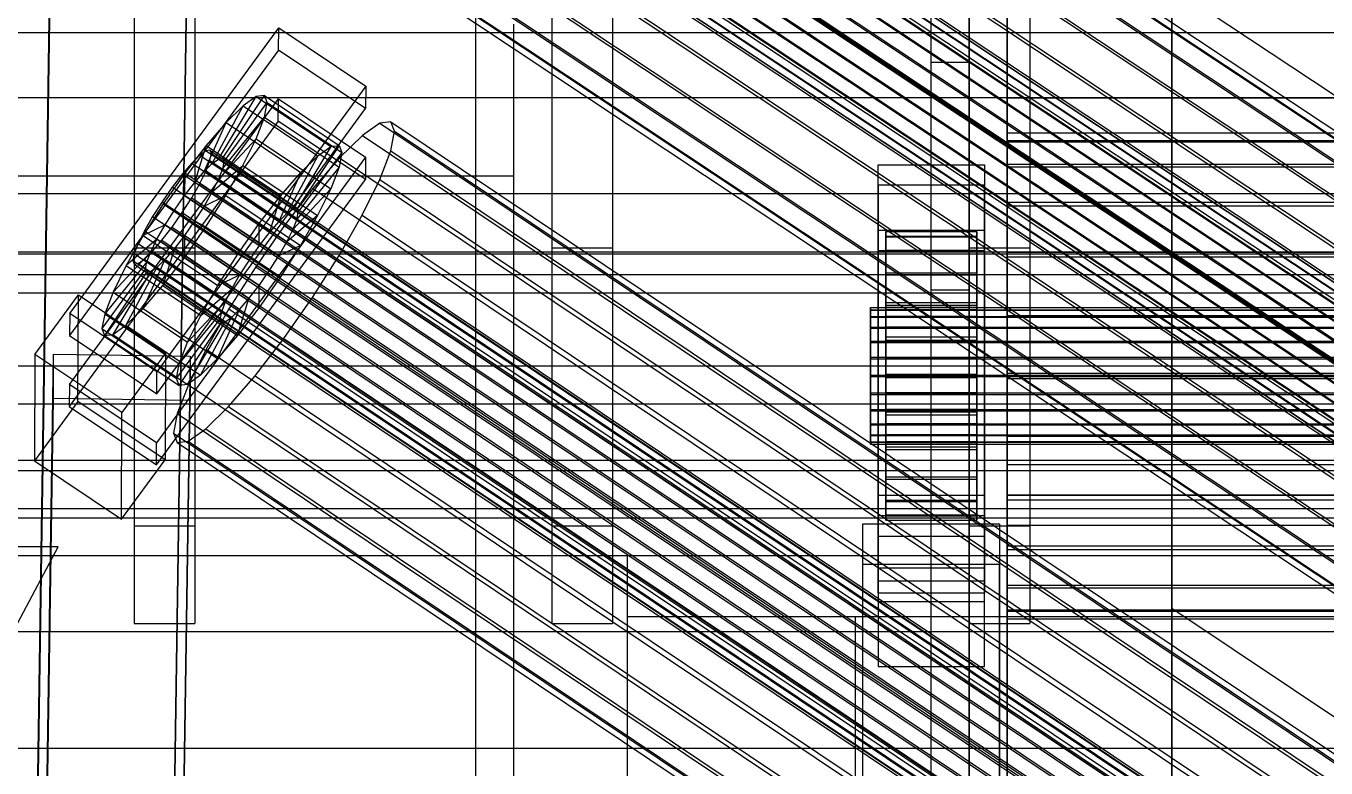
# Model space of a CAD drawing. Header units: millimetres. Extents: x -191664 to 191490, y -197311 to 10263.
# Drawn here: x -379.3 to -208, y -30778 to -30680.3 of the extents above; entities that cross this region are included whole.
import ezdxf

# ---------------------------------------------------------------- set-up
doc = ezdxf.new("R2010")
doc.units = ezdxf.units.MM
for name, color, linetype, lineweight in [('COTAS_USUARIO', 1, 'Continuous', 0), ('frontal_briquetadora', 7, 'Continuous', 0), ('frontal_C01', 7, 'Continuous', 0), ('frontal_C02', 7, 'Continuous', 0), ('frontal_C03', 7, 'Continuous', 0), ('frontal_C05', 7, 'Continuous', 0), ('frontal_C05-C03', 7, 'Continuous', 0), ('frontal_mezcladora', 7, 'Continuous', 0), ('frontal_secador', 7, 'Continuous', 0)]:
    doc.layers.add(name, color=color, linetype=linetype, lineweight=lineweight)
doc.dimstyles.new('PLANTA_100', dxfattribs={"dimtxt": 250, "dimasz": 150, "dimexe": 150, "dimexo": 80, "dimgap": 100, "dimtad": 1, "dimtih": 1, "dimtoh": 1, "dimdec": 1, "dimdsep": 46, "dimcen": 0.09, "dimclrd": 1, "dimclre": 1, "dimclrt": 1, "dimadec": 0, "dimazin": 0, "dimtfac": 1, "dimtdec": 4, "dimtofl": 0, "dimtmove": 0, "dimatfit": 3, "dimfxl": 1, "dimtolj": 1, "dimtzin": 0, "dimarcsym": 0})

# ---------------------------------------------------------------- blocks, each defined once
blk = doc.blocks.new('*D108')
at = {"layer": 'COTAS_USUARIO', "color": 1, "lineweight": -2, "transparency": 16777216}
for p, q in [((-80, -30400), (-1350, -30400)), ((-1200, -31850), (-1200, -30550)), ((-80, -32000), (-1350, -32000))]:
    blk.add_line(p, q, dxfattribs=at)
at = {"layer": 'COTAS_USUARIO', "color": 1, "transparency": 16777216}
for points in [[(-1225, -30550), (-1175, -30550), (-1200, -30400)], [(-1225, -31850), (-1175, -31850), (-1200, -32000)]]:
    blk.add_solid(points, dxfattribs=at)
at = {"layer": 'Defpoints', "color": 0, "transparency": 16777216}
for p in [(-1200, -30400), (0, -30400), (0, -32000)]:
    blk.add_point(p, dxfattribs=at)
blk = doc.blocks.new('*D109')
at = {"layer": 'COTAS_USUARIO', "color": 1, "lineweight": -2, "transparency": 16777216}
for p, q in [((-80, -28700), (-1350, -28700)), ((-1200, -31850), (-1200, -28850)), ((-80, -32000), (-1350, -32000))]:
    blk.add_line(p, q, dxfattribs=at)
at = {"layer": 'COTAS_USUARIO', "color": 1, "transparency": 16777216}
for points in [[(-1225, -28850), (-1175, -28850), (-1200, -28700)], [(-1225, -31850), (-1175, -31850), (-1200, -32000)]]:
    blk.add_solid(points, dxfattribs=at)
at = {"layer": 'Defpoints', "color": 0, "transparency": 16777216}
for p in [(-1200, -28700), (0, -28700), (0, -32000)]:
    blk.add_point(p, dxfattribs=at)
blk = doc.blocks.new('*D110')
at = {"layer": 'COTAS_USUARIO', "color": 1, "lineweight": -2, "transparency": 16777216}
for p, q in [((-80, -30350), (-1350, -30350)), ((-1200, -31850), (-1200, -30500)), ((-80, -32000), (-1350, -32000))]:
    blk.add_line(p, q, dxfattribs=at)
at = {"layer": 'COTAS_USUARIO', "color": 1, "transparency": 16777216}
for points in [[(-1225, -30500), (-1175, -30500), (-1200, -30350)], [(-1225, -31850), (-1175, -31850), (-1200, -32000)]]:
    blk.add_solid(points, dxfattribs=at)
at = {"layer": 'Defpoints', "color": 0, "transparency": 16777216}
for p in [(-1200, -30350), (0, -30350), (0, -32000)]:
    blk.add_point(p, dxfattribs=at)
blk = doc.blocks.new('*D111')
at = {"layer": 'COTAS_USUARIO', "color": 1, "lineweight": -2, "transparency": 16777216}
for p, q in [((-80, -27700), (-1350, -27700)), ((-1200, -31850), (-1200, -27850)), ((-80, -32000), (-1350, -32000))]:
    blk.add_line(p, q, dxfattribs=at)
at = {"layer": 'COTAS_USUARIO', "color": 1, "transparency": 16777216}
for points in [[(-1225, -27850), (-1175, -27850), (-1200, -27700)], [(-1225, -31850), (-1175, -31850), (-1200, -32000)]]:
    blk.add_solid(points, dxfattribs=at)
at = {"layer": 'Defpoints', "color": 0, "transparency": 16777216}
for p in [(-1200, -27700), (0, -27700), (0, -32000)]:
    blk.add_point(p, dxfattribs=at)
blk = doc.blocks.new('*D121')
at = {"layer": 'COTAS_USUARIO', "color": 1, "lineweight": -2, "transparency": 16777216}
for p, q in [((-80, -29000), (-1350, -29000)), ((-1200, -31850), (-1200, -29150)), ((-80, -32000), (-1350, -32000))]:
    blk.add_line(p, q, dxfattribs=at)
at = {"layer": 'COTAS_USUARIO', "color": 1, "transparency": 16777216}
for points in [[(-1225, -29150), (-1175, -29150), (-1200, -29000)], [(-1225, -31850), (-1175, -31850), (-1200, -32000)]]:
    blk.add_solid(points, dxfattribs=at)
at = {"layer": 'Defpoints', "color": 0, "transparency": 16777216}
for p in [(-1200, -29000), (0, -29000), (0, -32000)]:
    blk.add_point(p, dxfattribs=at)

msp = doc.modelspace()

# ---------------------------------------------------------------- linework, layer by layer
at = {"layer": 'frontal_briquetadora', "color": 251, "true_color": 0x53616b}
for p, q in [((-315, -30700), (-315, -30680)), ((-260, -30685), (-260, -30680)), ((-255, -30685), (-255, -30680)), ((-260, -30685), (-255, -30685)), ((-260, -30715), (-260, -30685)), ((-255, -30715), (-255, -30685)), ((-430, -30700), (-315, -30700)), ((-315, -30710), (-315, -30700)), ((-430, -30710), (-315, -30710)), ((-315, -30750), (-315, -30710)), ((-315, -31000), (-315, -30710)), ((-260, -30715), (-255, -30715)), ((-1330, -30750), (340, -30750)), ((-430, -30750), (-315, -30750)), ((-1330, -30760), (340, -30760))]:
    msp.add_line(p, q, dxfattribs=at)
at = {"layer": 'frontal_C01', "color": 251, "true_color": 0x586d65}
for p, q in [((-250, -28680.37), (-250, -31735.76)), ((-250, -31740.5), (-250, -28685.1))]:
    msp.add_line(p, q, dxfattribs=at)
at = {"layer": 'frontal_C01', "color": 139, "true_color": 0x345e4e}
for p, q in [((-228.3, -30680.88), (-228.3, -30368.7)), ((-130, -30740.44), (-228.3, -30675.19)), ((-228.3, -30675.19), (-228.3, -30987.38)), ((-228.3, -30675.19), (-228.3, -30680.88)), ((-228.3, -30993.07), (-228.3, -30680.88)), ((-228.3, -30680.88), (-130, -30746.13))]:
    msp.add_line(p, q, dxfattribs=at)
at = {"layer": 'frontal_C01', "color": 252, "true_color": 0x83939a}
for p, q in [((-332.63, -30611.51), (-148.32, -30733.84)), ((-331.18, -30611.5), (-146.87, -30733.84)), ((-334.94, -30612.96), (-150.63, -30735.29)), ((-330.69, -30612.94), (-146.38, -30735.27)), ((-337.95, -30615.75), (-153.64, -30738.08)), ((-331.2, -30615.71), (-146.89, -30738.04)), ((-341.46, -30619.69), (-157.15, -30742.02)), ((-332.66, -30619.64), (-148.35, -30741.97)), ((-160.92, -30746.84), (-345.23, -30624.51)), ((-334.98, -30624.46), (-150.67, -30746.79)), ((-349, -30629.89), (-164.69, -30752.22)), ((-338, -30629.83), (-153.69, -30752.16)), ((-352.52, -30635.45), (-168.21, -30757.78)), ((-341.52, -30635.4), (-157.21, -30757.73)), ((-355.54, -30640.83), (-171.23, -30763.16)), ((-345.29, -30640.78), (-160.98, -30763.11)), ((-357.86, -30645.64), (-173.55, -30767.97)), ((-349.06, -30645.6), (-164.75, -30767.93)), ((-359.33, -30649.57), (-175.02, -30771.9)), ((-352.57, -30649.54), (-168.26, -30771.87)), ((-359.83, -30652.35), (-175.52, -30774.68)), ((-355.58, -30652.33), (-171.28, -30774.66)), ((-359.34, -30653.78), (-175.03, -30776.11)), ((-357.89, -30653.77), (-173.58, -30776.11))]:
    msp.add_line(p, q, dxfattribs=at)
at = {"layer": 'frontal_C01', "color": 9, "true_color": 0xbac6cb}
for p, q in [((-355.53, -30615.37), (-141.73, -30757.27)), ((-355.02, -30615.37), (-141.22, -30757.27)), ((-357.42, -30616.87), (-143.62, -30758.77)), ((-356.35, -30615.88), (-142.55, -30757.79)), ((-355.02, -30616.86), (-141.22, -30758.76)), ((-354.84, -30615.87), (-141.04, -30757.78)), ((-358.66, -30618.27), (-144.86, -30760.17)), ((-355.54, -30618.25), (-141.74, -30760.15)), ((-146.2, -30761.88), (-360, -30619.97)), ((-356.36, -30619.96), (-142.56, -30761.86)), ((-361.33, -30621.88), (-147.53, -30763.78)), ((-357.43, -30621.86), (-143.64, -30763.76)), ((-362.58, -30623.85), (-148.78, -30765.76)), ((-358.68, -30623.83), (-144.88, -30765.74)), ((-363.65, -30625.76), (-149.85, -30767.66)), ((-360.02, -30625.74), (-146.22, -30767.64)), ((-364.99, -30628.85), (-151.19, -30770.76)), ((-364.47, -30627.46), (-150.67, -30769.37)), ((-362.6, -30628.84), (-148.8, -30770.75)), ((-361.35, -30627.45), (-147.55, -30769.35)), ((-365.17, -30629.84), (-151.37, -30771.74)), ((-364.99, -30630.35), (-151.2, -30772.25)), ((-364.48, -30630.34), (-150.68, -30772.25)), ((-363.66, -30629.83), (-149.86, -30771.74))]:
    msp.add_line(p, q, dxfattribs=at)
at = {"layer": 'frontal_C01', "color": 139, "true_color": 0x354b57}
for p, q in [((-378.51, -30833.67), (-375.64, -30641.73)), ((-357.65, -30641.97), (-360.51, -30833.92)), ((-378.51, -30840.08), (-375.64, -30648.13)), ((-360.51, -30840.32), (-357.65, -30648.37))]:
    msp.add_line(p, q, dxfattribs=at)
at = {"layer": 'frontal_C02', "color": 251, "true_color": 0x586d65}
for p, q in [((-250, -28976.99), (-250, -31767.54)), ((-250, -31772.31), (-250, -28981.77))]:
    msp.add_line(p, q, dxfattribs=at)
at = {"layer": 'frontal_C02', "color": 139, "true_color": 0x345e4e}
for p, q in [((-228.3, -30472.12), (-228.3, -30756.94)), ((-228.3, -30762.68), (-228.3, -30477.86)), ((-130, -30822.8), (-228.3, -30756.94)), ((-228.3, -30756.94), (-228.3, -31041.76)), ((-228.3, -30756.94), (-228.3, -30762.68)), ((-228.3, -31047.5), (-228.3, -30762.68)), ((-228.3, -30762.68), (-130, -30828.54))]:
    msp.add_line(p, q, dxfattribs=at)
at = {"layer": 'frontal_C02', "color": 139, "true_color": 0x354b57}
for p, q in [((-373.5, -30718.1), (-345.97, -30680.5)), ((-345.98, -30683.43), (-345.97, -30680.5)), ((-345.97, -30680.5), (-334.5, -30688.19)), ((-345.98, -30683.43), (-373.51, -30721.02)), ((-334.51, -30691.11), (-345.98, -30683.43)), ((-334.5, -30688.19), (-362.03, -30725.78)), ((-334.5, -30688.19), (-334.51, -30691.11)), ((-373.54, -30727.45), (-346.01, -30689.86)), ((-346.02, -30692.78), (-346.01, -30689.86)), ((-346.01, -30689.86), (-334.54, -30697.54)), ((-362.04, -30728.7), (-334.51, -30691.11)), ((-346.02, -30692.78), (-373.55, -30730.37)), ((-334.55, -30700.46), (-346.02, -30692.78)), ((-334.54, -30697.54), (-362.07, -30735.13)), ((-334.54, -30697.54), (-334.55, -30700.46)), ((-362.08, -30738.06), (-334.55, -30700.46)), ((-378.09, -30723.49), (-372.35, -30715.65)), ((-372.41, -30729.68), (-372.35, -30715.65)), ((-372.35, -30715.65), (-360.88, -30723.34)), ((-373.5, -30718.1), (-373.51, -30721.02)), ((-362.03, -30725.78), (-373.5, -30718.1)), ((-373.51, -30721.02), (-362.04, -30728.7)), ((-378.51, -30917.23), (-375.64, -30723.47)), ((-378.09, -30723.49), (-378.14, -30737.51)), ((-366.62, -30731.17), (-378.09, -30723.49)), ((-375.64, -30729.31), (-375.64, -30723.47)), ((-375.64, -30723.47), (-357.65, -30723.71)), ((-360.88, -30723.34), (-366.62, -30731.17)), ((-360.88, -30723.34), (-360.94, -30737.37)), ((-357.65, -30723.71), (-360.51, -30917.48)), ((-357.65, -30723.71), (-357.65, -30729.55)), ((-362.04, -30728.7), (-362.03, -30725.78)), ((-373.54, -30727.45), (-373.55, -30730.37)), ((-362.07, -30735.13), (-373.54, -30727.45)), ((-378.51, -30923.08), (-375.64, -30729.31)), ((-372.41, -30729.68), (-378.14, -30737.51)), ((-357.65, -30729.55), (-375.64, -30729.31)), ((-360.94, -30737.37), (-372.41, -30729.68)), ((-360.51, -30923.32), (-357.65, -30729.55)), ((-373.55, -30730.37), (-362.08, -30738.06)), ((-366.68, -30745.2), (-366.62, -30731.17)), ((-362.08, -30738.06), (-362.07, -30735.13)), ((-378.14, -30737.51), (-366.68, -30745.2)), ((-366.68, -30745.2), (-360.94, -30737.37))]:
    msp.add_line(p, q, dxfattribs=at)
at = {"layer": 'frontal_C02', "color": 155, "true_color": 0x617580}
for p, q in [((-354.71, -30698.36), (-350.65, -30690.75)), ((-353.89, -30697.78), (-348.92, -30689.54)), ((-353.38, -30697.71), (-347.84, -30689.39)), ((-353.21, -30698.16), (-347.47, -30690.32)), ((-350.65, -30690.75), (-352.9, -30692.95)), ((-348.92, -30689.54), (-350.65, -30690.75)), ((-350.65, -30690.75), (-340.82, -30697.34)), ((-347.84, -30689.39), (-348.92, -30689.54)), ((-348.92, -30689.54), (-339.09, -30696.13)), ((-347.85, -30692.27), (-347.47, -30690.32)), ((-347.84, -30689.39), (-338.01, -30695.98)), ((-347.47, -30690.32), (-347.84, -30689.39)), ((-347.47, -30690.32), (-337.64, -30696.91)), ((-353.38, -30699.08), (-347.85, -30692.27)), ((-348.94, -30695.09), (-347.85, -30692.27)), ((-347.85, -30692.27), (-338.02, -30698.85)), ((-355.78, -30699.4), (-352.9, -30692.95)), ((-352.9, -30692.95), (-355.53, -30695.99)), ((-352.9, -30692.95), (-343.07, -30699.54)), ((-353.9, -30700.41), (-348.94, -30695.09)), ((-350.68, -30698.61), (-348.94, -30695.09)), ((-348.94, -30695.09), (-339.11, -30701.68)), ((-355.53, -30695.99), (-358.34, -30699.65)), ((-357.02, -30700.84), (-355.53, -30695.99)), ((-355.53, -30695.99), (-345.7, -30702.57)), ((-340.82, -30697.34), (-344.88, -30704.95)), ((-339.09, -30696.13), (-344.06, -30704.37)), ((-338.01, -30695.98), (-343.55, -30704.3)), ((-337.64, -30696.91), (-343.38, -30704.74)), ((-343.07, -30699.54), (-340.82, -30697.34)), ((-340.82, -30697.34), (-339.09, -30696.13)), ((-339.09, -30696.13), (-338.01, -30695.98)), ((-337.64, -30696.91), (-338.02, -30698.85)), ((-338.01, -30695.98), (-337.64, -30696.91)), ((-355.78, -30699.4), (-354.71, -30698.36)), ((-354.72, -30702.08), (-350.68, -30698.61)), ((-354.71, -30698.36), (-353.89, -30697.78)), ((-344.88, -30704.95), (-354.71, -30698.36)), ((-353.38, -30699.08), (-353.9, -30700.41)), ((-353.89, -30697.78), (-353.38, -30697.71)), ((-344.06, -30704.37), (-353.89, -30697.78)), ((-343.55, -30704.3), (-353.38, -30697.71)), ((-353.38, -30697.71), (-353.21, -30698.16)), ((-353.21, -30698.16), (-353.38, -30699.08)), ((-343.55, -30705.66), (-353.38, -30699.08)), ((-343.38, -30704.74), (-353.21, -30698.16)), ((-352.94, -30702.57), (-350.68, -30698.61)), ((-350.68, -30698.61), (-340.85, -30705.19)), ((-338.02, -30698.85), (-343.55, -30705.66)), ((-338.02, -30698.85), (-339.11, -30701.68)), ((-358.34, -30699.65), (-361.17, -30703.69)), ((-358.34, -30699.65), (-358.36, -30702.57)), ((-358.36, -30702.57), (-357.02, -30700.84)), ((-348.52, -30706.24), (-358.34, -30699.65)), ((-357.02, -30700.84), (-355.78, -30699.4)), ((-347.19, -30707.42), (-357.02, -30700.84)), ((-345.95, -30705.99), (-355.78, -30699.4)), ((-353.9, -30700.41), (-354.72, -30702.08)), ((-344.07, -30707), (-353.9, -30700.41)), ((-343.07, -30699.54), (-345.95, -30705.99)), ((-345.7, -30702.57), (-343.07, -30699.54)), ((-359.69, -30704.49), (-358.36, -30702.57)), ((-358.36, -30702.57), (-348.53, -30709.16)), ((-354.72, -30702.08), (-355.8, -30703.96)), ((-355.8, -30703.96), (-352.94, -30702.57)), ((-355.57, -30706.72), (-352.94, -30702.57)), ((-344.9, -30708.67), (-354.72, -30702.08)), ((-352.94, -30702.57), (-343.11, -30709.16)), ((-348.52, -30706.24), (-345.7, -30702.57)), ((-345.7, -30702.57), (-347.19, -30707.42)), ((-339.11, -30701.68), (-344.07, -30707)), ((-339.11, -30701.68), (-340.85, -30705.19)), ((-361.17, -30703.69), (-363.8, -30707.83)), ((-359.69, -30704.49), (-361.17, -30703.69)), ((-361.17, -30703.69), (-351.34, -30710.28)), ((-355.8, -30703.96), (-357.04, -30705.92)), ((-345.97, -30710.54), (-355.8, -30703.96)), ((-344.06, -30704.37), (-344.88, -30704.95)), ((-343.55, -30704.3), (-344.06, -30704.37)), ((-343.38, -30704.74), (-343.55, -30704.3)), ((-360.94, -30706.45), (-359.69, -30704.49)), ((-349.86, -30711.07), (-359.69, -30704.49)), ((-357.04, -30705.92), (-358.38, -30707.83)), ((-357.04, -30705.92), (-355.57, -30706.72)), ((-347.21, -30712.51), (-357.04, -30705.92)), ((-345.95, -30705.99), (-347.19, -30707.42)), ((-344.88, -30704.95), (-345.95, -30705.99)), ((-340.85, -30705.19), (-344.9, -30708.67)), ((-344.07, -30707), (-343.55, -30705.66)), ((-343.55, -30705.66), (-343.38, -30704.74)), ((-340.85, -30705.19), (-343.11, -30709.16)), ((-363.8, -30707.83), (-366.06, -30711.8)), ((-360.94, -30706.45), (-363.8, -30707.83)), ((-363.8, -30707.83), (-353.97, -30714.42)), ((-362.01, -30708.33), (-360.94, -30706.45)), ((-351.11, -30713.04), (-360.94, -30706.45)), ((-358.38, -30707.83), (-359.71, -30709.57)), ((-358.39, -30710.76), (-355.57, -30706.72)), ((-358.38, -30707.83), (-358.39, -30710.76)), ((-348.55, -30714.42), (-358.38, -30707.83)), ((-355.57, -30706.72), (-345.74, -30713.3)), ((-351.34, -30710.28), (-348.52, -30706.24)), ((-348.53, -30709.16), (-348.52, -30706.24)), ((-347.19, -30707.42), (-348.53, -30709.16)), ((-344.9, -30708.67), (-344.07, -30707)), ((-362.01, -30708.33), (-366.06, -30711.8)), ((-362.83, -30709.99), (-362.01, -30708.33)), ((-352.18, -30714.91), (-362.01, -30708.33)), ((-359.71, -30709.57), (-361.21, -30714.42)), ((-359.71, -30709.57), (-360.96, -30711.01)), ((-349.88, -30716.15), (-359.71, -30709.57)), ((-348.53, -30709.16), (-349.86, -30711.07)), ((-345.97, -30710.54), (-344.9, -30708.67)), ((-343.11, -30709.16), (-345.97, -30710.54)), ((-343.11, -30709.16), (-345.74, -30713.3)), ((-362.83, -30709.99), (-367.79, -30715.31)), ((-360.96, -30711.01), (-363.84, -30717.45)), ((-363.35, -30711.33), (-362.83, -30709.99)), ((-353, -30716.58), (-362.83, -30709.99)), ((-360.96, -30711.01), (-362.03, -30712.05)), ((-361.21, -30714.42), (-358.39, -30710.76)), ((-351.13, -30717.59), (-360.96, -30711.01)), ((-358.39, -30710.76), (-348.56, -30717.34)), ((-353.97, -30714.42), (-351.34, -30710.28)), ((-351.34, -30710.28), (-349.86, -30711.07)), ((-349.86, -30711.07), (-351.11, -30713.04)), ((-347.21, -30712.51), (-345.97, -30710.54)), ((-363.53, -30712.25), (-369.27, -30720.08)), ((-363.36, -30712.69), (-368.9, -30721.01)), ((-363.35, -30711.33), (-368.89, -30718.14)), ((-362.84, -30712.62), (-367.82, -30720.87)), ((-366.06, -30711.8), (-367.79, -30715.31)), ((-362.03, -30712.05), (-366.09, -30719.65)), ((-366.06, -30711.8), (-356.23, -30718.39)), ((-363.53, -30712.25), (-363.35, -30711.33)), ((-363.36, -30712.69), (-363.53, -30712.25)), ((-353.7, -30718.84), (-363.53, -30712.25)), ((-362.84, -30712.62), (-363.36, -30712.69)), ((-353.53, -30719.28), (-363.36, -30712.69)), ((-353.52, -30717.92), (-363.35, -30711.33)), ((-362.03, -30712.05), (-362.84, -30712.62)), ((-353.01, -30719.21), (-362.84, -30712.62)), ((-352.2, -30718.63), (-362.03, -30712.05)), ((-348.55, -30714.42), (-347.21, -30712.51)), ((-345.74, -30713.3), (-347.21, -30712.51)), ((-363.84, -30717.45), (-361.21, -30714.42)), ((-361.21, -30714.42), (-351.38, -30721)), ((-356.23, -30718.39), (-353.97, -30714.42)), ((-353.97, -30714.42), (-351.11, -30713.04)), ((-351.11, -30713.04), (-352.18, -30714.91)), ((-349.88, -30716.15), (-348.55, -30714.42)), ((-345.74, -30713.3), (-348.56, -30717.34)), ((-348.56, -30717.34), (-348.55, -30714.42)), ((-367.79, -30715.31), (-368.89, -30718.14)), ((-367.79, -30715.31), (-357.96, -30721.9)), ((-356.23, -30718.39), (-352.18, -30714.91)), ((-352.18, -30714.91), (-353, -30716.58)), ((-351.38, -30721), (-349.88, -30716.15)), ((-351.13, -30717.59), (-349.88, -30716.15)), ((-368.89, -30718.14), (-369.27, -30720.08)), ((-368.89, -30718.14), (-359.06, -30724.73)), ((-366.09, -30719.65), (-363.84, -30717.45)), ((-363.84, -30717.45), (-354.01, -30724.04)), ((-359.06, -30724.73), (-353.52, -30717.92)), ((-357.96, -30721.9), (-353, -30716.58)), ((-354.01, -30724.04), (-351.13, -30717.59)), ((-353.52, -30717.92), (-353.7, -30718.84)), ((-353, -30716.58), (-353.52, -30717.92)), ((-352.2, -30718.63), (-351.13, -30717.59)), ((-348.56, -30717.34), (-351.38, -30721)), ((-367.82, -30720.87), (-366.09, -30719.65)), ((-366.09, -30719.65), (-356.26, -30726.24)), ((-359.44, -30726.67), (-353.7, -30718.84)), ((-359.07, -30727.6), (-353.53, -30719.28)), ((-357.99, -30727.45), (-353.01, -30719.21)), ((-357.96, -30721.9), (-356.23, -30718.39)), ((-356.26, -30726.24), (-352.2, -30718.63)), ((-353.7, -30718.84), (-353.53, -30719.28)), ((-353.53, -30719.28), (-353.01, -30719.21)), ((-353.01, -30719.21), (-352.2, -30718.63)), ((-369.27, -30720.08), (-368.9, -30721.01)), ((-369.27, -30720.08), (-359.44, -30726.67)), ((-368.9, -30721.01), (-367.82, -30720.87)), ((-368.9, -30721.01), (-359.07, -30727.6)), ((-367.82, -30720.87), (-357.99, -30727.45)), ((-351.38, -30721), (-354.01, -30724.04)), ((-359.06, -30724.73), (-357.96, -30721.9)), ((-359.44, -30726.67), (-359.06, -30724.73)), ((-354.01, -30724.04), (-356.26, -30726.24)), ((-359.07, -30727.6), (-359.44, -30726.67)), ((-356.26, -30726.24), (-357.99, -30727.45)), ((-357.99, -30727.45), (-359.07, -30727.6))]:
    msp.add_line(p, q, dxfattribs=at)
at = {"layer": 'frontal_C02', "color": 252, "true_color": 0x83939a}
for p, q in [((-332.63, -30693.05), (-334.94, -30694.67)), ((-331.18, -30692.85), (-332.63, -30693.05)), ((-332.63, -30693.05), (-148.32, -30816.53)), ((-331.2, -30696.69), (-330.69, -30694.09)), ((-330.69, -30694.09), (-331.18, -30692.85)), ((-331.18, -30692.85), (-146.87, -30816.33)), ((-330.69, -30694.09), (-146.38, -30817.58)), ((-334.94, -30694.67), (-337.95, -30697.61)), ((-334.94, -30694.67), (-150.63, -30818.15)), ((-337.95, -30697.61), (-341.46, -30701.67)), ((-337.95, -30697.61), (-153.64, -30821.09)), ((-332.66, -30700.47), (-331.2, -30696.69)), ((-331.2, -30696.69), (-146.89, -30820.18)), ((-334.98, -30705.17), (-332.66, -30700.47)), ((-332.66, -30700.47), (-148.35, -30823.95)), ((-341.46, -30701.67), (-345.23, -30706.56)), ((-341.46, -30701.67), (-157.15, -30825.15)), ((-338, -30710.47), (-334.98, -30705.17)), ((-334.98, -30705.17), (-150.67, -30828.65)), ((-345.23, -30706.56), (-349, -30711.96)), ((-160.92, -30830.05), (-345.23, -30706.56)), ((-341.52, -30716.01), (-338, -30710.47)), ((-338, -30710.47), (-153.69, -30833.95)), ((-349, -30711.96), (-352.52, -30717.5)), ((-349, -30711.96), (-164.69, -30835.45)), ((-345.29, -30721.41), (-341.52, -30716.01)), ((-341.52, -30716.01), (-157.21, -30839.49)), ((-352.52, -30717.5), (-355.54, -30722.8)), ((-352.52, -30717.5), (-168.21, -30840.99)), ((-349.06, -30726.3), (-345.29, -30721.41)), ((-345.29, -30721.41), (-160.98, -30844.89)), ((-355.54, -30722.8), (-357.86, -30727.5)), ((-355.54, -30722.8), (-171.23, -30846.29)), ((-352.57, -30730.36), (-349.06, -30726.3)), ((-349.06, -30726.3), (-164.75, -30849.79)), ((-357.86, -30727.5), (-359.33, -30731.28)), ((-357.86, -30727.5), (-173.55, -30850.98)), ((-359.33, -30731.28), (-359.83, -30733.88)), ((-359.33, -30731.28), (-175.02, -30854.76)), ((-355.58, -30733.3), (-352.57, -30730.36)), ((-352.57, -30730.36), (-168.26, -30853.84)), ((-357.89, -30734.92), (-355.58, -30733.3)), ((-355.58, -30733.3), (-171.28, -30856.78)), ((-359.83, -30733.88), (-359.34, -30735.12)), ((-359.83, -30733.88), (-175.52, -30857.36)), ((-359.34, -30735.12), (-357.89, -30734.92)), ((-359.34, -30735.12), (-175.03, -30858.61)), ((-357.89, -30734.92), (-173.58, -30858.41))]:
    msp.add_line(p, q, dxfattribs=at)
at = {"layer": 'frontal_C02', "color": 9, "true_color": 0xbac6cb}
for p, q in [((-356.35, -30697.26), (-357.42, -30698.3)), ((-355.53, -30696.69), (-356.35, -30697.26)), ((-356.35, -30697.26), (-142.55, -30840.5)), ((-355.02, -30696.62), (-355.53, -30696.69)), ((-355.53, -30696.69), (-141.73, -30839.93)), ((-354.84, -30697.06), (-355.02, -30696.62)), ((-355.02, -30696.62), (-141.22, -30839.86)), ((-355.02, -30697.98), (-354.84, -30697.06)), ((-354.84, -30697.06), (-141.04, -30840.3)), ((-357.42, -30698.3), (-358.66, -30699.74)), ((-357.42, -30698.3), (-143.62, -30841.55)), ((-356.36, -30700.98), (-355.54, -30699.32)), ((-355.54, -30699.32), (-355.02, -30697.98)), ((-355.54, -30699.32), (-141.74, -30842.56)), ((-355.02, -30697.98), (-141.22, -30841.22)), ((-358.66, -30699.74), (-360, -30701.48)), ((-358.66, -30699.74), (-144.86, -30842.98)), ((-357.43, -30702.86), (-356.36, -30700.98)), ((-356.36, -30700.98), (-142.56, -30844.22)), ((-360, -30701.48), (-361.33, -30703.39)), ((-146.2, -30844.72), (-360, -30701.48)), ((-361.33, -30703.39), (-362.58, -30705.35)), ((-361.33, -30703.39), (-147.53, -30846.63)), ((-358.68, -30704.82), (-357.43, -30702.86)), ((-357.43, -30702.86), (-143.64, -30846.1)), ((-362.58, -30705.35), (-363.65, -30707.23)), ((-362.58, -30705.35), (-148.78, -30848.59)), ((-360.02, -30706.74), (-358.68, -30704.82)), ((-358.68, -30704.82), (-144.88, -30848.06)), ((-363.65, -30707.23), (-364.47, -30708.9)), ((-363.65, -30707.23), (-149.85, -30850.47)), ((-361.35, -30708.47), (-360.02, -30706.74)), ((-360.02, -30706.74), (-146.22, -30849.98)), ((-364.47, -30708.9), (-364.99, -30710.23)), ((-364.47, -30708.9), (-150.67, -30852.14)), ((-362.6, -30709.91), (-361.35, -30708.47)), ((-361.35, -30708.47), (-147.55, -30851.71)), ((-364.99, -30710.23), (-365.17, -30711.15)), ((-365.17, -30711.15), (-364.99, -30711.6)), ((-365.17, -30711.15), (-151.37, -30854.4)), ((-364.99, -30710.23), (-151.19, -30853.48)), ((-364.48, -30711.53), (-363.66, -30710.95)), ((-363.66, -30710.95), (-362.6, -30709.91)), ((-363.66, -30710.95), (-149.86, -30854.19)), ((-362.6, -30709.91), (-148.8, -30853.15)), ((-364.99, -30711.6), (-364.48, -30711.53)), ((-364.99, -30711.6), (-151.2, -30854.84)), ((-364.48, -30711.53), (-150.68, -30854.77))]:
    msp.add_line(p, q, dxfattribs=at)
at = {"layer": 'frontal_C03', "color": 251, "true_color": 0x586d65}
for p, q in [((-250, -28596.31), (-250, -31246.31)), ((-250, -31251.12), (-250, -28601.12))]:
    msp.add_line(p, q, dxfattribs=at)
at = {"layer": 'frontal_C03', "color": 139, "true_color": 0x345e4e}
for p, q in [((-250, -30689.74), (-250, -30425.81)), ((-250, -30695.51), (-250, -30431.59)), ((-250, -30953.66), (-250, -30689.74)), ((0, -30689.74), (-250, -30689.74)), ((-250, -30689.74), (-250, -30695.51)), ((-250, -30959.44), (-250, -30695.51)), ((-250, -30695.51), (0, -30695.51))]:
    msp.add_line(p, q, dxfattribs=at)
at = {"layer": 'frontal_C03', "color": 252, "true_color": 0x83939a}
for p, q in [((-250, -30695.51), (-250, -30694.33)), ((-250, -30694.33), (-250, -30695.33)), ((-250, -30694.33), (250, -30694.33)), ((-250, -30695.33), (-250, -30698.45)), ((-250, -30695.33), (250, -30695.33)), ((-250, -30698.79), (-250, -30695.51)), ((-250, -30695.51), (250, -30695.51)), ((-250, -30698.45), (-250, -30703.46)), ((-250, -30698.45), (250, -30698.45)), ((-250, -30703.95), (-250, -30698.79)), ((-250, -30698.79), (250, -30698.79)), ((-250, -30703.46), (-250, -30710.03)), ((-250, -30703.46), (250, -30703.46)), ((-250, -30710.63), (-250, -30703.95)), ((-250, -30703.95), (250, -30703.95)), ((-250, -30710.03), (-250, -30717.71)), ((-250, -30710.03), (250, -30710.03)), ((-250, -30718.39), (-250, -30710.63)), ((-250, -30710.63), (250, -30710.63)), ((-250, -30717.71), (-250, -30725.98)), ((250, -30717.71), (-250, -30717.71)), ((-250, -30726.68), (-250, -30718.39)), ((-250, -30718.39), (250, -30718.39)), ((-250, -30725.98), (-250, -30734.28)), ((-250, -30725.98), (250, -30725.98)), ((-250, -30734.95), (-250, -30726.68)), ((-250, -30726.68), (250, -30726.68)), ((-250, -30734.28), (-250, -30742.03)), ((-250, -30734.28), (250, -30734.28)), ((-250, -30742.63), (-250, -30734.95)), ((-250, -30734.95), (250, -30734.95)), ((-250, -30742.03), (-250, -30748.71)), ((-250, -30742.03), (250, -30742.03)), ((-250, -30749.2), (-250, -30742.63)), ((-250, -30742.63), (250, -30742.63)), ((-250, -30748.71), (-250, -30753.87)), ((-250, -30748.71), (250, -30748.71)), ((-250, -30754.22), (-250, -30749.2)), ((-250, -30749.2), (250, -30749.2)), ((-250, -30753.87), (-250, -30757.15)), ((-250, -30753.87), (250, -30753.87)), ((-250, -30757.33), (-250, -30754.22)), ((-250, -30754.22), (250, -30754.22)), ((-250, -30757.15), (-250, -30758.33)), ((-250, -30757.15), (250, -30757.15)), ((-250, -30758.33), (-250, -30757.33)), ((-250, -30757.33), (250, -30757.33)), ((-250, -30758.33), (250, -30758.33))]:
    msp.add_line(p, q, dxfattribs=at)
at = {"layer": 'frontal_C03', "color": 139, "true_color": 0x354b57}
for p, q in [((-267, -30701.22), (-267, -30698.53)), ((-267, -30698.53), (-253, -30698.53)), ((-267, -30744.75), (-267, -30698.53)), ((-253, -30698.53), (-253, -30701.22)), ((-253, -30698.53), (-253, -30744.75)), ((-253, -30701.22), (-267, -30701.22)), ((-267, -30701.22), (-267, -30747.45)), ((-253, -30747.45), (-253, -30701.22)), ((-267, -30709.84), (-267, -30707.14)), ((-267, -30707.14), (-253, -30707.14)), ((-267, -30753.37), (-267, -30707.14)), ((-253, -30707.14), (-253, -30709.84)), ((-253, -30707.14), (-253, -30753.37)), ((-253, -30709.84), (-267, -30709.84)), ((-267, -30709.84), (-267, -30756.06)), ((-253, -30756.06), (-253, -30709.84)), ((430, -30738.85), (-430, -30738.85)), ((-267, -30754.95), (-267, -30742.02)), ((-267, -30742.02), (-253, -30742.02)), ((-267, -30751.65), (-267, -30742.02)), ((-253, -30742.02), (-253, -30754.95)), ((-253, -30742.02), (-253, -30751.65)), ((430, -30743.85), (-430, -30743.85)), ((-253, -30744.75), (-267, -30744.75)), ((-267, -30744.75), (-267, -30747.45)), ((-253, -30747.45), (-253, -30744.75)), ((-269, -30751.17), (-269, -30745.79)), ((-269, -30745.79), (-251, -30745.79)), ((-269, -30780.46), (-269, -30745.79)), ((-251, -30745.79), (-251, -30751.17)), ((-251, -30745.79), (-251, -30780.46)), ((-267, -30747.45), (-253, -30747.45)), ((-251, -30751.17), (-269, -30751.17)), ((-269, -30785.84), (-269, -30751.17)), ((-253, -30751.65), (-267, -30751.65)), ((-267, -30751.65), (-267, -30764.58)), ((-253, -30764.58), (-253, -30751.65)), ((-251, -30785.84), (-251, -30751.17)), ((-253, -30753.37), (-267, -30753.37)), ((-267, -30753.37), (-267, -30756.06)), ((-253, -30756.06), (-253, -30753.37)), ((-253, -30754.95), (-267, -30754.95)), ((-267, -30754.95), (-267, -30764.58)), ((-253, -30764.58), (-253, -30754.95)), ((-267, -30756.06), (-253, -30756.06)), ((-267, -30764.58), (-253, -30764.58)), ((-450, -30775.35), (450, -30775.35))]:
    msp.add_line(p, q, dxfattribs=at)
at = {"layer": 'frontal_C03', "color": 155, "true_color": 0x617580}
for p, q in [((-266, -30717.33), (-266, -30707.33)), ((-266, -30707.33), (-266, -30707.93)), ((-266, -30707.33), (-254, -30707.33)), ((-266, -30708.03), (-266, -30707.33)), ((-254, -30707.93), (-254, -30707.33)), ((-254, -30707.33), (-254, -30717.33)), ((-254, -30707.33), (-254, -30708.03)), ((-266, -30717.61), (-266, -30707.93)), ((-266, -30707.93), (-266, -30709.77)), ((-266, -30707.93), (-254, -30707.93)), ((-266, -30717.66), (-266, -30708.03)), ((-266, -30708.03), (-254, -30708.03)), ((-266, -30709.98), (-266, -30708.03)), ((-254, -30709.77), (-254, -30707.93)), ((-254, -30707.93), (-254, -30717.61)), ((-254, -30708.03), (-254, -30717.66)), ((-254, -30708.03), (-254, -30709.98)), ((-266, -30718.49), (-266, -30709.77)), ((-266, -30709.77), (-266, -30712.75)), ((-266, -30709.77), (-254, -30709.77)), ((-266, -30718.59), (-266, -30709.98)), ((-266, -30709.98), (-254, -30709.98)), ((-266, -30713.04), (-266, -30709.98)), ((-254, -30712.75), (-254, -30709.77)), ((-254, -30709.77), (-254, -30718.49)), ((-254, -30709.98), (-254, -30718.59)), ((-254, -30709.98), (-254, -30713.04)), ((-266, -30719.9), (-266, -30712.75)), ((-266, -30712.75), (-266, -30716.65)), ((-266, -30712.75), (-254, -30712.75)), ((-254, -30716.65), (-254, -30712.75)), ((-254, -30712.75), (-254, -30719.9)), ((-266, -30720.04), (-266, -30713.04)), ((-266, -30713.04), (-254, -30713.04)), ((-266, -30717.01), (-266, -30713.04)), ((-254, -30713.04), (-254, -30720.04)), ((-254, -30713.04), (-254, -30717.01)), ((-266, -30721.75), (-266, -30716.65)), ((-266, -30716.65), (-266, -30721.21)), ((-266, -30716.65), (-254, -30716.65)), ((-266, -30721.92), (-266, -30717.01)), ((-266, -30717.01), (-254, -30717.01)), ((-266, -30721.61), (-266, -30717.01)), ((-266, -30717.61), (-266, -30717.33)), ((-254, -30717.33), (-266, -30717.33)), ((-266, -30717.33), (-266, -30717.66)), ((-266, -30718.49), (-266, -30717.61)), ((-254, -30717.61), (-266, -30717.61)), ((-254, -30717.66), (-266, -30717.66)), ((-266, -30717.66), (-266, -30718.59)), ((-254, -30721.21), (-254, -30716.65)), ((-254, -30716.65), (-254, -30721.75)), ((-254, -30717.01), (-254, -30721.92)), ((-254, -30717.01), (-254, -30721.61)), ((-254, -30717.33), (-254, -30717.61)), ((-254, -30717.66), (-254, -30717.33)), ((-254, -30717.61), (-254, -30718.49)), ((-254, -30718.59), (-254, -30717.66)), ((-266, -30719.9), (-266, -30718.49)), ((-254, -30718.49), (-266, -30718.49)), ((-254, -30718.59), (-266, -30718.59)), ((-266, -30718.59), (-266, -30720.04)), ((-254, -30718.49), (-254, -30719.9)), ((-254, -30720.04), (-254, -30718.59)), ((-266, -30721.75), (-266, -30719.9)), ((-254, -30719.9), (-266, -30719.9)), ((-254, -30720.04), (-266, -30720.04)), ((-266, -30720.04), (-266, -30721.92)), ((-266, -30721.21), (-266, -30723.91)), ((-254, -30721.21), (-266, -30721.21)), ((-266, -30721.21), (-266, -30726.12)), ((-254, -30719.9), (-254, -30721.75)), ((-254, -30721.92), (-254, -30720.04)), ((-254, -30723.91), (-254, -30721.21)), ((-254, -30726.12), (-254, -30721.21)), ((-266, -30724.1), (-266, -30721.61)), ((-266, -30721.61), (-254, -30721.61)), ((-266, -30726.54), (-266, -30721.61)), ((-266, -30723.91), (-266, -30721.75)), ((-254, -30721.75), (-266, -30721.75)), ((-254, -30721.92), (-266, -30721.92)), ((-266, -30721.92), (-266, -30724.1)), ((-254, -30721.61), (-254, -30724.1)), ((-254, -30721.61), (-254, -30726.54)), ((-254, -30721.75), (-254, -30723.91)), ((-254, -30724.1), (-254, -30721.92)), ((-266, -30723.91), (-254, -30723.91)), ((-266, -30726.23), (-266, -30723.91)), ((-254, -30724.1), (-266, -30724.1)), ((-266, -30724.1), (-266, -30726.43)), ((-254, -30723.91), (-254, -30726.23)), ((-254, -30726.43), (-254, -30724.1)), ((-266, -30726.23), (-266, -30726.12)), ((-266, -30726.12), (-266, -30731.05)), ((-266, -30726.12), (-254, -30726.12)), ((-266, -30728.57), (-266, -30726.23)), ((-254, -30726.23), (-266, -30726.23)), ((-266, -30726.43), (-266, -30726.54)), ((-254, -30726.43), (-266, -30726.43)), ((-266, -30726.43), (-266, -30728.76)), ((-266, -30726.54), (-254, -30726.54)), ((-266, -30731.45), (-266, -30726.54)), ((-254, -30731.05), (-254, -30726.12)), ((-254, -30726.12), (-254, -30726.23)), ((-254, -30726.23), (-254, -30728.57)), ((-254, -30726.54), (-254, -30726.43)), ((-254, -30728.76), (-254, -30726.43)), ((-254, -30726.54), (-254, -30731.45)), ((-266, -30730.75), (-266, -30728.57)), ((-266, -30728.57), (-266, -30731.05)), ((-254, -30728.57), (-266, -30728.57)), ((-266, -30728.76), (-266, -30731.45)), ((-254, -30728.76), (-266, -30728.76)), ((-266, -30728.76), (-266, -30730.92)), ((-254, -30731.05), (-254, -30728.57)), ((-254, -30728.57), (-254, -30730.75)), ((-254, -30731.45), (-254, -30728.76)), ((-254, -30730.92), (-254, -30728.76)), ((-266, -30732.63), (-266, -30730.75)), ((-266, -30730.75), (-266, -30735.65)), ((-254, -30730.75), (-266, -30730.75)), ((-266, -30730.92), (-266, -30736.01)), ((-254, -30730.92), (-266, -30730.92)), ((-266, -30730.92), (-266, -30732.76)), ((-266, -30731.05), (-266, -30735.65)), ((-266, -30731.05), (-254, -30731.05)), ((-266, -30731.45), (-254, -30731.45)), ((-266, -30736.01), (-266, -30731.45)), ((-254, -30735.65), (-254, -30730.75)), ((-254, -30730.75), (-254, -30732.63)), ((-254, -30736.01), (-254, -30730.92)), ((-254, -30732.76), (-254, -30730.92)), ((-254, -30735.65), (-254, -30731.05)), ((-254, -30731.45), (-254, -30736.01)), ((-266, -30734.08), (-266, -30732.63)), ((-266, -30732.63), (-266, -30739.62)), ((-254, -30732.63), (-266, -30732.63)), ((-266, -30732.76), (-266, -30739.91)), ((-254, -30732.76), (-266, -30732.76)), ((-266, -30732.76), (-266, -30734.17)), ((-254, -30739.62), (-254, -30732.63)), ((-254, -30732.63), (-254, -30734.08)), ((-254, -30739.91), (-254, -30732.76)), ((-254, -30734.17), (-254, -30732.76)), ((-266, -30735), (-266, -30734.08)), ((-266, -30734.08), (-266, -30742.68)), ((-254, -30734.08), (-266, -30734.08)), ((-266, -30734.17), (-266, -30742.89)), ((-254, -30734.17), (-266, -30734.17)), ((-266, -30734.17), (-266, -30735.05)), ((-266, -30735.33), (-266, -30735)), ((-266, -30735), (-266, -30744.63)), ((-254, -30735), (-266, -30735)), ((-266, -30735.05), (-266, -30744.74)), ((-254, -30735.05), (-266, -30735.05)), ((-266, -30735.05), (-266, -30735.33)), ((-254, -30742.68), (-254, -30734.08)), ((-254, -30734.08), (-254, -30735)), ((-254, -30742.89), (-254, -30734.17)), ((-254, -30735.05), (-254, -30734.17)), ((-254, -30744.63), (-254, -30735)), ((-254, -30735), (-254, -30735.33)), ((-254, -30744.74), (-254, -30735.05)), ((-254, -30735.33), (-254, -30735.05)), ((-266, -30735.33), (-266, -30745.33)), ((-254, -30735.33), (-266, -30735.33)), ((-266, -30735.65), (-266, -30739.62)), ((-266, -30735.65), (-254, -30735.65)), ((-266, -30736.01), (-254, -30736.01)), ((-266, -30739.91), (-266, -30736.01)), ((-254, -30745.33), (-254, -30735.33)), ((-254, -30739.62), (-254, -30735.65)), ((-254, -30736.01), (-254, -30739.91)), ((-266, -30739.62), (-266, -30742.68)), ((-266, -30739.62), (-254, -30739.62)), ((-266, -30739.91), (-254, -30739.91)), ((-266, -30742.89), (-266, -30739.91)), ((-254, -30742.68), (-254, -30739.62)), ((-254, -30739.91), (-254, -30742.89)), ((-266, -30742.68), (-266, -30744.63)), ((-266, -30742.68), (-254, -30742.68)), ((-266, -30742.89), (-254, -30742.89)), ((-266, -30744.74), (-266, -30742.89)), ((-254, -30744.63), (-254, -30742.68)), ((-254, -30742.89), (-254, -30744.74)), ((-266, -30744.63), (-266, -30745.33)), ((-266, -30744.63), (-254, -30744.63)), ((-266, -30744.74), (-254, -30744.74)), ((-266, -30745.33), (-266, -30744.74)), ((-266, -30745.33), (-254, -30745.33)), ((-254, -30745.33), (-254, -30744.63)), ((-254, -30744.74), (-254, -30745.33))]:
    msp.add_line(p, q, dxfattribs=at)
at = {"layer": 'frontal_C03', "color": 9, "true_color": 0xbac6cb}
for p, q in [((-268, -30717.66), (-268, -30717.33)), ((-268, -30717.33), (-268, -30717.61)), ((-268, -30717.33), (268, -30717.33)), ((-268, -30717.61), (-268, -30718.49)), ((-268, -30717.61), (268, -30717.61)), ((-268, -30718.59), (-268, -30717.66)), ((-268, -30717.66), (268, -30717.66)), ((-268, -30718.49), (-268, -30719.9)), ((-268, -30718.49), (268, -30718.49)), ((-268, -30720.04), (-268, -30718.59)), ((-268, -30718.59), (268, -30718.59)), ((-268, -30719.9), (-268, -30721.75)), ((-268, -30719.9), (268, -30719.9)), ((-268, -30721.92), (-268, -30720.04)), ((-268, -30720.04), (268, -30720.04)), ((-268, -30721.75), (-268, -30723.91)), ((-268, -30721.75), (268, -30721.75)), ((-268, -30724.1), (-268, -30721.92)), ((-268, -30721.92), (268, -30721.92)), ((-268, -30723.91), (-268, -30726.23)), ((268, -30723.91), (-268, -30723.91)), ((-268, -30726.43), (-268, -30724.1)), ((-268, -30724.1), (268, -30724.1)), ((-268, -30726.23), (-268, -30728.57)), ((-268, -30726.23), (268, -30726.23)), ((-268, -30728.76), (-268, -30726.43)), ((-268, -30726.43), (268, -30726.43)), ((-268, -30728.57), (-268, -30730.75)), ((-268, -30728.57), (268, -30728.57)), ((-268, -30730.92), (-268, -30728.76)), ((-268, -30728.76), (268, -30728.76)), ((-268, -30730.75), (-268, -30732.63)), ((-268, -30730.75), (268, -30730.75)), ((-268, -30732.76), (-268, -30730.92)), ((-268, -30730.92), (268, -30730.92)), ((-268, -30732.63), (-268, -30734.08)), ((-268, -30732.63), (268, -30732.63)), ((-268, -30734.17), (-268, -30732.76)), ((-268, -30732.76), (268, -30732.76)), ((-268, -30734.08), (-268, -30735)), ((-268, -30734.08), (268, -30734.08)), ((-268, -30735.05), (-268, -30734.17)), ((-268, -30734.17), (268, -30734.17)), ((-268, -30735), (-268, -30735.33)), ((-268, -30735), (268, -30735)), ((-268, -30735.33), (-268, -30735.05)), ((-268, -30735.05), (268, -30735.05)), ((-268, -30735.33), (268, -30735.33))]:
    msp.add_line(p, q, dxfattribs=at)
at = {"layer": 'frontal_C03', "color": 251, "true_color": 0x4e626d}
for p, q in [((-430, -30851.85), (-375, -30748.85)), ((-375, -30748.85), (-430, -30748.85))]:
    msp.add_line(p, q, dxfattribs=at)
at = {"layer": 'frontal_C05', "color": 117, "true_color": 0x376c5b}
for p, q in [((-250, -30730), (-250, -30732.21)), ((-250, -30730), (250, -30730)), ((-250, -30732.21), (-250, -30738.71)), ((-250, -30738), (250, -30738)), ((-250, -30738), (-250, -30740.01)), ((-250, -30740.32), (-250, -30738)), ((-250, -30738.71), (-250, -30749.2)), ((-250, -30740.01), (-250, -30745.92)), ((-250, -30747.16), (-250, -30740.32)), ((-250, -30745.92), (-250, -30755.45)), ((-250, -30758.12), (-250, -30747.16)), ((-250, -30749.2), (-250, -30763.13)), ((-250, -30755.45), (-250, -30768.12)), ((-250, -30772.55), (-250, -30758.12)), ((-250, -30763.13), (-250, -30779.82)), ((-250, -30768.12), (-250, -30783.29)), ((-250, -30789.63), (-250, -30772.55))]:
    msp.add_line(p, q, dxfattribs=at)
at = {"layer": 'frontal_C05', "color": 254, "true_color": 0xe8e8df}
msp.add_line((-250, -30742), (-250, -30738), dxfattribs=at)
at = {"layer": 'frontal_C05', "color": 9, "true_color": 0xb9c3c2}
for p, q in [((-250, -30743.2), (-250, -30738.58)), ((-250, -30752.16), (-250, -30743.2)), ((-250, -30764.95), (-250, -30752.16)), ((-250, -30780.82), (-250, -30764.95))]:
    msp.add_line(p, q, dxfattribs=at)
at = {"layer": 'frontal_C05', "color": 253, "true_color": 0xabb4b8}
for p, q in [((-250, -30742), (250, -30742)), ((-250, -30746), (-250, -30742))]:
    msp.add_line(p, q, dxfattribs=at)
at = {"layer": 'frontal_C05', "color": 250, "true_color": 0x30363a}
for p, q in [((-250, -30746), (250, -30746)), ((-250, -30750), (-250, -30746)), ((-250, -30750), (250, -30750))]:
    msp.add_line(p, q, dxfattribs=at)
at = {"layer": 'frontal_C05', "color": 251, "true_color": 0x5c6a72}
for p, q in [((-300, -30750), (300, -30750)), ((-300, -30758), (-300, -30750)), ((-300, -30758), (300, -30758)), ((-300, -30758), (-270, -30758)), ((-300, -30858), (-300, -30758)), ((-270, -30858), (-270, -30758))]:
    msp.add_line(p, q, dxfattribs=at)
at = {"layer": 'frontal_C05-C03', "color": 252, "true_color": 0x89969c}
for p, q in [((-255, -30795.33), (-255, -30630)), ((-255, -30630), (-255, -30730)), ((-250, -30730), (-250, -30630)), ((-250, -30630), (-250, -30795.33)), ((-255, -30730), (-255, -30895.33)), ((-250, -30895.33), (-250, -30730))]:
    msp.add_line(p, q, dxfattribs=at)
at = {"layer": 'frontal_C05-C03', "color": 8, "true_color": 0x64727b}
for p, q in [((-255, -30730), (-250, -30730)), ((-255, -30850), (-255, -30730)), ((-250, -30850), (-250, -30730))]:
    msp.add_line(p, q, dxfattribs=at)
at = {"layer": 'frontal_mezcladora', "color": 251, "true_color": 0x64686b}
for p, q in [((-320, -30820), (-320, -30600)), ((-260, -30820), (-260, -30600)), ((-600, -30760), (600, -30760))]:
    msp.add_line(p, q, dxfattribs=at)
at = {"layer": 'frontal_mezcladora', "color": 250, "true_color": 0x33393d}
for p, q in [((-365, -30654.65), (-365, -30709.47)), ((-357, -30654.65), (-357, -30709.47)), ((-310, -30654.65), (-310, -30709.47)), ((-302, -30654.65), (-302, -30709.47)), ((-255, -30654.65), (-255, -30709.47)), ((-247, -30654.65), (-247, -30709.47)), ((-420, -30681.11), (240, -30681.11)), ((-365, -30709.47), (-365, -30746.09)), ((-365, -30709.47), (-357, -30709.47)), ((-357, -30709.47), (-357, -30746.09)), ((-310, -30709.47), (-310, -30746.09)), ((-310, -30709.47), (-302, -30709.47)), ((-302, -30709.47), (-302, -30746.09)), ((-255, -30709.47), (-255, -30746.09)), ((-255, -30709.47), (-247, -30709.47)), ((-247, -30709.47), (-247, -30746.09)), ((-420, -30715.4), (240, -30715.4)), ((-420, -30737.41), (240, -30737.41)), ((-420, -30745), (240, -30745)), ((-365, -30746.09), (-365, -30758.95)), ((-365, -30746.09), (-357, -30746.09)), ((-357, -30746.09), (-357, -30758.95)), ((-310, -30746.09), (-310, -30758.95)), ((-310, -30746.09), (-302, -30746.09)), ((-302, -30746.09), (-302, -30758.95)), ((-255, -30746.09), (-255, -30758.95)), ((-255, -30746.09), (-247, -30746.09)), ((-247, -30746.09), (-247, -30758.95)), ((-365, -30758.95), (-357, -30758.95)), ((-310, -30758.95), (-302, -30758.95)), ((-255, -30758.95), (-247, -30758.95))]:
    msp.add_line(p, q, dxfattribs=at)
at = {"layer": 'frontal_mezcladora', "color": 253, "true_color": 0xa5a6aa}
for p, q in [((-625, -30710), (625, -30710)), ((-625, -30710), (-150, -30710)), ((-625, -30725), (625, -30725)), ((-625, -30730), (625, -30730)), ((-625, -30730), (-150, -30730))]:
    msp.add_line(p, q, dxfattribs=at)
at = {"layer": 'frontal_mezcladora', "color": 251, "true_color": 0x536a64}
msp.add_line((-400, -30745), (220, -30745), dxfattribs=at)
at = {"layer": 'frontal_mezcladora', "color": 9, "true_color": 0xc6c9c8}
msp.add_line((-465, -30760), (295, -30760), dxfattribs=at)
at = {"layer": 'frontal_secador', "color": 253, "true_color": 0xa4b0b5}
for p, q in [((1250, -30689.71), (-1250, -30689.71)), ((1250, -30702.35), (-1250, -30702.35)), ((1250, -30710.29), (-1250, -30710.29)), ((1250, -30713), (-1250, -30713))]:
    msp.add_line(p, q, dxfattribs=at)

# ---------------------------------------------------------------- dimensions: what is measured, and where the dimension line sits
at = {"layer": 'COTAS_USUARIO'}
for p2, picture, middle in [((0, -27700), '*D111', (-1200, -29850)), ((0, -28700), '*D109', (-1200, -30350)), ((0, -29000), '*D121', (-1200, -30500)), ((0, -30350), '*D110', (-1200, -31175)), ((0, -30400), '*D108', (-1200, -31200))]:
    dim = msp.add_aligned_dim(p1=(0, -32000), p2=p2, distance=1200, dimstyle='PLANTA_100', dxfattribs=at)
    dim.commit()
    dim.dimension.update_dxf_attribs({"geometry": picture, "text_midpoint": middle})

doc.saveas('drawing.dxf')
